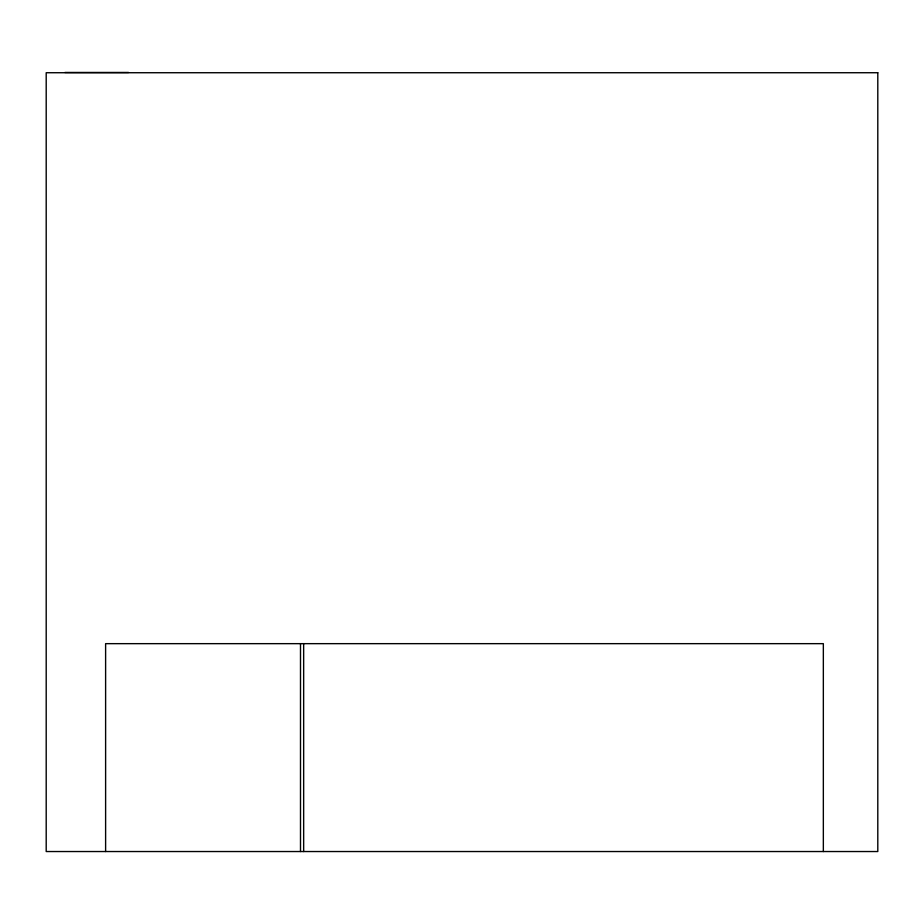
<?xml version="1.0" encoding="UTF-8"?>
<svg xmlns="http://www.w3.org/2000/svg" width="924" height="924" viewBox="0 0 924 924"><rect width="100%" height="100%" fill="white"/><g stroke="black" fill="none" stroke-linecap="round" stroke-linejoin="round"><path stroke-width="1.39" d="M64.899 72.465L128.552 72.465M823.342 851.535L823.342 643.658L105.613 643.658L105.613 851.535M303.661 643.658L303.661 851.535M300.496 643.658L300.496 851.535M877.8 72.73L46.2 72.73L46.2 851.535L877.8 851.535L877.8 72.73"/></g></svg>
